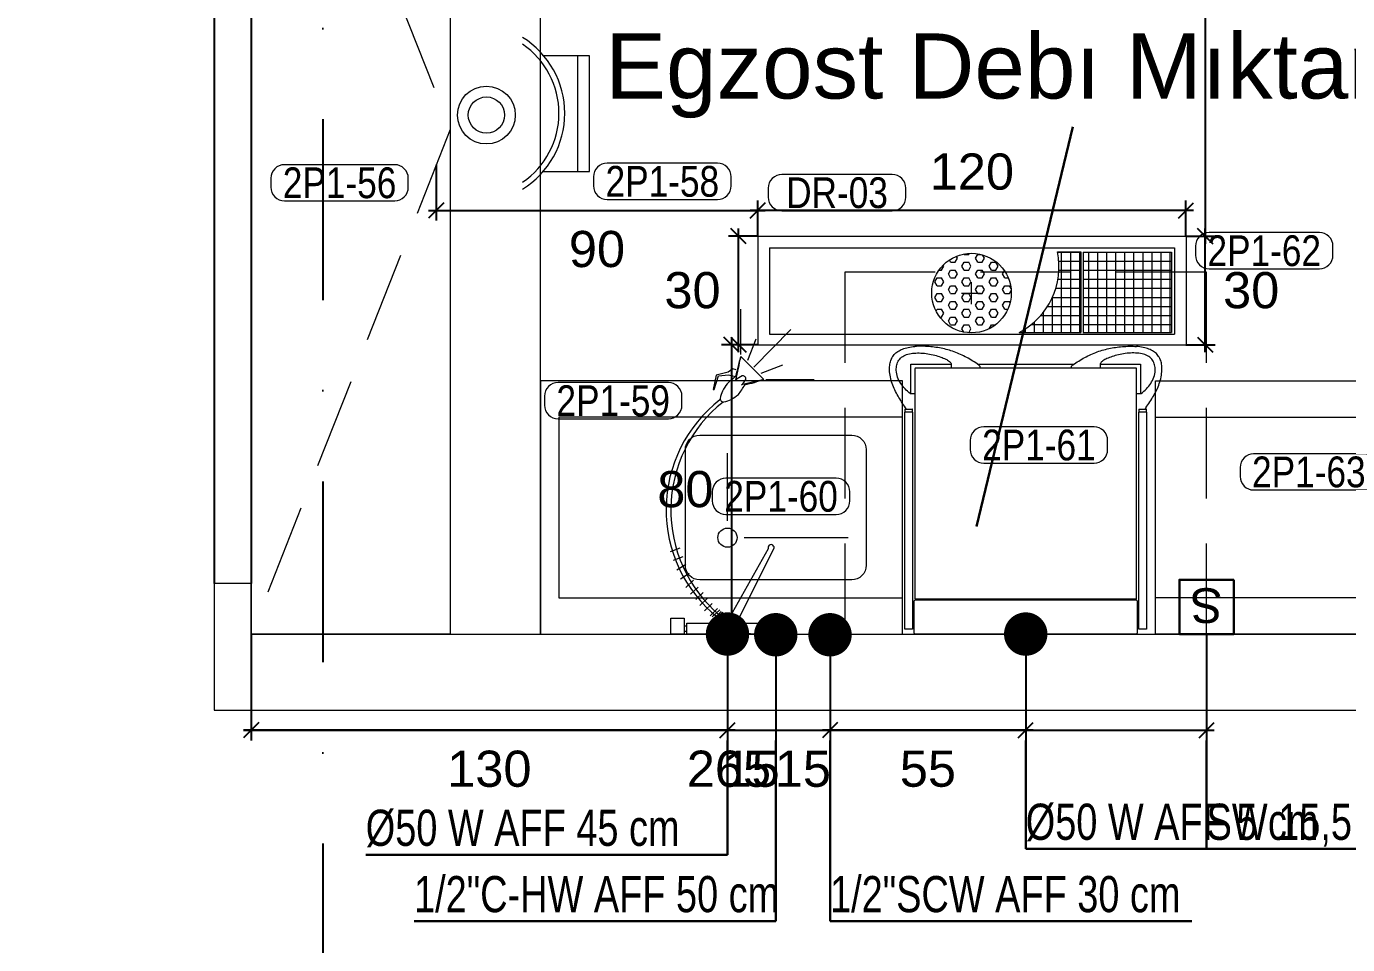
# Model space of a CAD drawing. Header units: millimetres. Extents: x -2755 to 27598, y -1135 to 13405.
# Drawn here: x 2743.1 to 3108.3, y 6390.2 to 6644 of the extents above; entities that cross this region are included whole.
import ezdxf
from ezdxf.enums import TextEntityAlignment as Align

# ---------------------------------------------------------------- set-up
doc = ezdxf.new("R2010")
doc.units = ezdxf.units.MM
doc.header["$LTSCALE"] = 100
doc.linetypes.add('DASHDOT2', pattern=[0.5, 0.25, -0.125, 0, -0.125])
doc.linetypes.add('HIDDEN', pattern=[0.375, 0.25, -0.125])
for name, color, linetype, lineweight in [('AD', 5, 'Continuous', 9), ('AK', 7, 'Continuous', 15), ('AP', 6, 'Continuous', 15), ('AW', 3, 'Continuous', 35), ('Y-DUVAR ALCIPAN', 94, 'Continuous', 20)]:
    doc.layers.add(name, color=color, linetype=linetype, lineweight=lineweight)
doc.layers.add('AKS', color=7, linetype='DASHDOT2', transparency=0.8)
for name, color, linetype in [('GOR', 7, 'Continuous'), ('KOLON', 7, 'Continuous'), ('OLCU DIS', 7, 'Continuous')]:
    doc.layers.add(name, color=color, linetype=linetype)
for name, color, linetype, lineweight, true_color in [('MAKPA EGZOST', 7, 'Continuous', 30, 0xbb1e36), ('MAKPA ELEKTRIK', 7, 'Continuous', 30, 0x93039a), ('MAKPA GIDER OLC', 7, 'Continuous', 30, 0xcf6a1e), ('MAKPA SIHHI', 7, 'Continuous', 30, 0x428a93)]:
    doc.layers.add(name, color=color, linetype=linetype, lineweight=lineweight, true_color=true_color)
doc.layers.add('MAKPA YER IZGARASI', color=8, linetype='Continuous', lineweight=5, transparency=0.5)
doc.styles.add('MAKPA TESISAT', font='arial.ttf', dxfattribs={"height": 10})
doc.styles.add('olcu', font='romans.shx', dxfattribs={"width": 0.5})
doc.styles.add('POZ TEXT', font='ARIALN.TTF', dxfattribs={"height": 9})
doc.styles.get("Standard").update_dxf_attribs({"font": 'arial.ttf'})
doc.dimstyles.new('1-200', dxfattribs={"dimtxt": 40, "dimasz": 2, "dimexe": 0, "dimexo": 0, "dimgap": 10, "dimtad": 1, "dimdec": 4, "dimrnd": 0.1, "dimzin": 9, "dimdsep": 46, "dimtxsty": 'olcu', "dimblk1": 'SOL', "dimblk2": 'SAG', "dimsah": 1, "dimcen": 0, "dimse1": 1, "dimse2": 1, "dimclre": 13, "dimadec": 0, "dimazin": 0, "dimtfac": 1, "dimtdec": 4, "dimtix": 1, "dimtmove": 2, "dimatfit": 2, "dimldrblk": 'SOL', "dimfxl": 0, "dimtolj": 1, "dimarcsym": 0})
doc.dimstyles.new('MAKPA TESISAT DIM', dxfattribs={"dimscale": 0.7, "dimtxt": 12, "dimasz": 6, "dimexe": 4, "dimexo": 0, "dimgap": 8, "dimtad": 2, "dimtih": 1, "dimtoh": 1, "dimdec": 0, "dimrnd": 5, "dimzin": 0, "dimdsep": 46, "dimtxsty": 'MAKPA TESISAT', "dimblk1": 'OBLIQUE', "dimblk2": 'OBLIQUE', "dimsah": 1, "dimcen": 0, "dimdle": 3, "dimclrd": 256, "dimclre": 256, "dimclrt": 256, "dimadec": 0, "dimazin": 0, "dimtfac": 1, "dimtdec": 0, "dimtix": 1, "dimtofl": 0, "dimtmove": 2, "dimatfit": 3, "dimldrblk": 'OBLIQUE', "dimfxl": 0, "dimtvp": 7, "dimtolj": 1, "dimtzin": 0, "dimarcsym": 0})

# ---------------------------------------------------------------- blocks, each defined once
blk = doc.blocks.new('TASIYICI SISTEM (2.KAT)')
at = {"layer": 'AKS', "color": 14, "ltscale": 2}
blk.add_line((-3055, 1005), (-3055, -13375), dxfattribs=at)
blk = doc.blocks.new('SOL')
at = {"color": 0}
for p, q in [((0, 30), (0, -6.96)), ((7.58, 0), (-6.97, 0))]:
    blk.add_line(p, q, dxfattribs=at)
blk.add_circle((0, 0), 3, dxfattribs=at)
blk = doc.blocks.new('SAG')
at = {"color": 0}
for p, q in [((0, -30), (0, 6.96)), ((7.58, 0), (-6.97, 0))]:
    blk.add_line(p, q, dxfattribs=at)
blk.add_circle((0, 0), 3, dxfattribs=at)
blk = doc.blocks.new('*D180')
at = {"layer": 'OLCU DIS', "color": 0, "lineweight": -2, "transparency": 16777216}
blk.add_line((-328, 13135), (19098, 13135), dxfattribs=at)
at = {"layer": 'OLCU DIS', "color": 0, "lineweight": -2, "transparency": 16777216, "xscale": 2, "yscale": 2, "zscale": 2, "rotation": 180}
blk.add_blockref('SOL', (-330, 13135), dxfattribs=at)
at = {"layer": 'OLCU DIS', "color": 0, "lineweight": -2, "transparency": 16777216, "xscale": 2, "yscale": 2, "zscale": 2}
blk.add_blockref('SAG', (19100, 13135), dxfattribs=at)
at = {"layer": 'OLCU DIS', "color": 0, "transparency": 16777216, "insert": (9385, 13165), "char_height": 40, "attachment_point": 5, "style": 'olcu'}
blk.add_mtext('\\A1;19430', dxfattribs=at)
blk = doc.blocks.new('_Open30')
at = {"color": 0, "linetype": 'ByBlock', "lineweight": -2}
for p, q in [((-1, 0.27), (0, 0)), ((0, 0), (-1, -0.27)), ((0, 0), (-1, 0))]:
    blk.add_line(p, q, dxfattribs=at)
blk = doc.blocks.new('*D236')
at = {"layer": 'OLCU DIS', "color": 0, "lineweight": -2, "transparency": 16777216}
blk.add_line((-1200, 1712), (-1200, 12198), dxfattribs=at)
at = {"layer": 'OLCU DIS', "color": 0, "lineweight": -2, "transparency": 16777216, "xscale": 2, "yscale": 2, "zscale": 2}
for name, p, rotation in [('SAG', (-1200, 12200), 90), ('SOL', (-1200, 1710), 270)]:
    blk.add_blockref(name, p, dxfattribs=dict(at, rotation=rotation))
at = {"layer": 'OLCU DIS', "color": 0, "transparency": 16777216, "insert": (-1230, 6955), "char_height": 40, "attachment_point": 5, "rotation": 90, "style": 'olcu'}
blk.add_mtext('\\A1;10490', dxfattribs=at)
blk = doc.blocks.new('GS501_DS')
at = {"layer": 'AD'}
for p, q in [((17, -73.5), (17, -74.8)), ((25, -73.5), (25, -74.1)), ((50.3, -74.1), (50.3, -73.5)), ((58.3, -74.8), (58.3, -73.5))]:
    blk.add_line(p, q, dxfattribs=at)
for points in [[(4.67, -62.17, 0.002645), (3.61, -63.77, 0.010066), (2.58, -65.4, 0.017747), (1.66, -67.06, 0.025727), (0.89, -68.79, 0.033551), (0.33, -70.6, 0.040062), (0.03, -72.5), (0, -73.5)], [(70.63, -62.17, -0.002645), (71.69, -63.77, -0.010066), (72.72, -65.4, -0.017747), (73.64, -67.06, -0.025727), (74.41, -68.79, -0.033551), (74.97, -70.6, -0.040062), (75.27, -72.5), (75.3, -73.5)], [(5.7, -66.5, 0.038604), (4.29, -67.77, 0.046192), (3.09, -69.29, 0.059558), (2.23, -71.02, 0.07642), (1.87, -72.92, 0.065819), (2.02, -74.4, 0.086298), (2.58, -75.71, 0.103005), (3.63, -76.73, 0.074744), (5.08, -77.36, 0.049675), (6.8, -77.66, 0.034436), (8.68, -77.69, 0.026183), (10.61, -77.48, 0.022515), (12.48, -77.09, 0.022751), (14.16, -76.58, 0.028546), (15.55, -75.99, 0.048147), (16.54, -75.38, 0.122637), (17, -74.8)], [(69.6, -66.5, -0.038604), (71.01, -67.77, -0.046192), (72.21, -69.29, -0.059558), (73.07, -71.02, -0.07642), (73.43, -72.92, -0.065819), (73.28, -74.4, -0.086298), (72.72, -75.71, -0.103005), (71.67, -76.73, -0.074744), (70.22, -77.36, -0.049675), (68.5, -77.66, -0.034436), (66.62, -77.69, -0.026183), (64.69, -77.48, -0.022515), (62.82, -77.09, -0.022751), (61.14, -76.58, -0.028546), (59.75, -75.99, -0.048147), (58.76, -75.38, -0.122637), (58.3, -74.8)], [(0, -73.5, 0.04969), (0.16, -74.96, 0.060871), (0.59, -76.22, 0.067162), (1.31, -77.28, 0.064495), (2.31, -78.13, 0.054713), (3.59, -78.79, 0.043086), (5.16, -79.25, 0.032998), (7, -79.5)], [(25, -74.1, -0.033899), (21.74, -76.23, -0.035999), (18.31, -77.84, -0.03672), (14.71, -78.92, -0.03589), (10.94, -79.47, -0.033708), (7, -79.5)], [(50.3, -74.1, 0.033899), (53.56, -76.23, 0.035999), (56.99, -77.84, 0.03672), (60.59, -78.92, 0.03589), (64.36, -79.47, 0.033708), (68.3, -79.5)], [(75.3, -73.5, -0.04969), (75.14, -74.96, -0.060871), (74.71, -76.22, -0.067162), (73.99, -77.28, -0.064495), (72.99, -78.13, -0.054713), (71.71, -78.79, -0.043086), (70.14, -79.25, -0.032998), (68.3, -79.5)]]:
    blk.add_lwpolyline(points, format="xyb", dxfattribs=at)
at = {"layer": 'AK'}
for p, q in [((4.25, -1.32), (6.35, -1.32)), ((4.25, -61.37), (4.25, -1.32)), ((6.35, -1.32), (6.35, -61.37)), ((6.85, -9.16), (6.85, -0.2)), ((7.05, 0), (37.65, 0)), ((37.65, 0), (68.25, 0)), ((68.45, -0.2), (68.45, -9.16)), ((68.95, -61.37), (68.95, -1.32)), ((68.95, -1.32), (71.05, -1.32)), ((71.05, -1.32), (71.05, -61.37)), ((7, -9.85), (7, -73.5)), ((7.05, -9.36), (37.65, -9.36)), ((7.16, -9.69), (68.14, -9.69)), ((37.65, -9.36), (68.25, -9.36)), ((68.3, -73.34), (68.3, -9.85)), ((4.25, -61.37), (4.25, -61.67)), ((4.25, -61.37), (6.35, -61.37)), ((4.25, -61.67), (4.25, -62.07)), ((6.35, -61.67), (6.35, -61.37)), ((6.35, -62.07), (6.35, -61.67)), ((68.95, -61.37), (71.05, -61.37)), ((68.95, -61.37), (68.95, -61.67)), ((68.95, -61.67), (68.95, -62.07)), ((71.05, -61.67), (71.05, -61.37)), ((71.05, -62.07), (71.05, -61.67)), ((6.25, -62.17), (4.35, -62.17)), ((70.95, -62.17), (69.05, -62.17)), ((7, -66.5), (5.7, -66.5)), ((5.9, -74.6), (5.9, -66.5)), ((69.6, -66.5), (68.3, -66.5)), ((69.4, -66.5), (69.4, -74.6)), ((17, -74.6), (5.9, -74.6)), ((7, -73.5), (68.14, -73.5)), ((50.98, -74.6), (24.32, -74.6)), ((69.4, -74.6), (58.3, -74.6))]:
    blk.add_line(p, q, dxfattribs=at)
for centre, radius, start, end in [((7.05, -0.2), 0.2, 90, 180), ((68.25, -0.2), 0.2, 0, 90), ((7.05, -9.16), 0.2, 180, 270), ((7.16, -9.85), 0.16, 90, 180), ((68.14, -9.85), 0.16, 0, 90), ((68.25, -9.16), 0.2, 270, 0), ((4.35, -62.07), 0.1, 180, 270), ((6.25, -62.07), 0.1, 270, 0), ((69.05, -62.07), 0.1, 180, 270), ((70.95, -62.07), 0.1, 270, 0), ((68.14, -73.34), 0.16, 270, 0)]:
    blk.add_arc(centre, radius, start, end, dxfattribs=at)
blk = doc.blocks.new('COP')
at = {"layer": 'AD'}
blk.add_arc((0.48, 13.01), 23.08, 214.3198, 325.6802, dxfattribs=at)
at = {"layer": 'AK'}
for points in [[(-15.63, -5.68), (-15.63, -13.72), (-15.63, -15.31), (16.34, -15.31), (16.34, -5.9)], [(-15.63, -5.8), (-15.63, -16.89), (-15.63, -18.48), (16.34, -18.48), (16.34, -5.8)]]:
    blk.add_lwpolyline(points, dxfattribs=at)
blk.add_arc((0.48, 13.01), 24.68, 211.8205, 328.1795, dxfattribs=at)
blk = doc.blocks.new('JETDUS')
at = {"layer": 'AD'}
for p, q in [((36.3, 4.74), (34.21, 2.75)), ((36.7, 4.25), (34.61, 2.26)), ((37.29, 3.95), (35.21, 1.96)), ((38.79, 2.55), (36.7, 0.56)), ((40.08, 1.06), (37.99, -0.93)), ((41.27, -0.53), (39.18, -2.52)), ((42.66, -2.02), (40.58, -4.01)), ((43.96, -3.91), (41.87, -5.9)), ((45.46, -6.28), (43.04, -7.84)), ((46.46, -8.77), (44.03, -10.33)), ((47.44, -11.46), (44.73, -12.46)), ((21.85, -61.34), (8.49, -61.34)), ((22.42, -61.39), (28.82, -67.7)), ((36.18, -58.59), (35, -62.35)), ((35.59, -62.56), (36.45, -58.64)), ((36.45, -58.64), (36.18, -58.59)), ((25.16, -64.79), (14.94, -75.16)), ((23.2, -63.14), (17.2, -65.4)), ((30.12, -64.01), (31.03, -64.33)), ((32.16, -62.67), (30.23, -62.24)), ((31.03, -64.33), (32.32, -63.42)), ((35, -62.35), (32.16, -62.67)), ((32.32, -63.42), (35.59, -62.56)), ((26.81, -66.75), (24.56, -72.61)), ((28.76, -68.25), (28.76, -80.87))]:
    blk.add_line(p, q, dxfattribs=at)
for points in [[(20.46, 8.99), (20.46, 4.64), (16.79, 4.64), (16.79, 8.99)], [(48.17, 8.99), (48.17, 4.64), (44.5, 4.64), (44.5, 8.99)]]:
    blk.add_lwpolyline(points, close=True, dxfattribs=at)
for points in [[(20.46, 8.28), (21.28, 8.28)], [(43.68, 8.28), (44.5, 8.28)], [(20.46, 6.79), (21.28, 6.79)], [(43.68, 6.79), (44.5, 6.79)]]:
    blk.add_lwpolyline(points, dxfattribs=at)
blk.add_lwpolyline([(30.03, 6), (19.69, -14.53, 1.623199), (21.19, -14.53), (32.04, 4.58)], format="xyb", dxfattribs=at)
blk.add_lwpolyline([(34.23, -55.4, 0.239534), (33.47, -55.17, 0.084415), (31.44, -55.88, 0.042268), (29.47, -57.2, 0.030917), (27.69, -59.9, 0.018265), (22.42, -61.39, 0.015636), (28.64, -59.88, 0.092743), (27.4, -61.39, 0.239534), (27.66, -62.15, 0.239534), (28.42, -62.38, 0.086481), (30.18, -61.24, 0.015152), (28.82, -67.7, 0.017666), (30.22, -62.22, 0.032293), (32.57, -60.21, 0.042268), (33.83, -58.2, 0.084415), (34.49, -56.15, 0.239534)], format="xyb", close=True, dxfattribs=at)
for centre, radius, start, end in [((10.01, -25.29), 38.13, 308.4415, 49.6827), ((11.15, -25.4), 38.31, 307.6631, 50.9572)]:
    blk.add_arc(centre, radius, start, end, dxfattribs=at)
at = {"layer": 'AK'}
for p, q in [((36, 5.04), (33.91, 3.05)), ((48.24, -13.85), (45.53, -14.85))]:
    blk.add_line(p, q, dxfattribs=at)
for points in [[(21.28, 6), (21.28, 8.99), (43.68, 8.99), (43.68, 6), (34.81, 6)], [(30.32, 6), (21.28, 6)], [(36, 5.04), (34.76, 6.04), (30.27, 6.04), (33.91, 3.05)]]:
    blk.add_lwpolyline(points, dxfattribs=at)
blk = doc.blocks.new('ONYIKAMADUSU')
at = {"layer": 'AW', "rotation": 180}
blk.add_blockref('JETDUS', (32.48, 8.99), dxfattribs=at)
blk = doc.blocks.new('300x1184')
at = {"layer": 'MAKPA YER IZGARASI', "linetype": 'Continuous', "ltscale": 2}
for p, q in [((-59, 15.75), (59.4, 15.75)), ((-59, 15.75), (-59, -14.25)), ((59.4, 15.75), (59.4, -14.25)), ((-55.73, 12.51), (56.2, 12.51)), ((-55.73, 12.51), (-55.73, -11.38)), ((56.2, 12.51), (56.2, -11.38)), ((-59, -14.25), (59.4, -14.25)), ((-55.73, -11.38), (56.2, -11.38))]:
    blk.add_line(p, q, dxfattribs=at)
at = {"layer": 'MAKPA YER IZGARASI', "color": 1, "linetype": 'Continuous', "ltscale": 2}
for p, q in [((-0.66, 10.7), (-0.48, 11.01)), ((23.88, 11.41), (30.33, 11.41)), ((23.89, 11.33), (30.33, 11.33)), ((25.02, -10.85), (25.02, 11.41)), ((27.52, -10.85), (27.52, 11.41)), ((30.02, -10.85), (30.02, 11.41)), ((30.33, 11.41), (30.33, -10.85)), ((30.94, 11.3), (30.94, -10.91)), ((30.94, 11.3), (55.4, 11.3)), ((32.52, -10.91), (32.52, 11.3)), ((35.02, -10.91), (35.02, 11.3)), ((37.52, -10.91), (37.52, 11.3)), ((40.02, -10.91), (40.02, 11.3)), ((42.52, -10.91), (42.52, 11.3)), ((45.02, -10.91), (45.02, 11.3)), ((47.52, -10.91), (47.52, 11.3)), ((50.02, -10.91), (50.02, 11.3)), ((52.52, -10.91), (52.52, 11.3)), ((55.02, -10.91), (55.02, 11.3)), ((55.4, 11.3), (55.4, -10.91)), ((-8.16, 6.37), (-7.54, 7.45)), ((-7.54, 7.45), (-7.72, 7.76)), ((-5.66, 8.54), (-6.02, 9.16)), ((-5.66, 8.54), (-4.41, 8.54)), ((-4.41, 8.54), (-3.79, 9.62)), ((-3.79, 9.62), (-4.12, 10.19)), ((-2.54, 7.45), (-1.91, 8.54)), ((-1.91, 6.37), (-2.54, 7.45)), ((-1.91, 10.7), (-1.99, 10.83)), ((-1.91, 10.7), (-0.66, 10.7)), ((-1.91, 8.54), (-0.66, 8.54)), ((-0.04, 7.45), (-0.66, 8.54)), ((-0.66, 6.37), (-0.04, 7.45)), ((1.21, 9.62), (1.84, 10.7)), ((1.84, 8.54), (1.21, 9.62)), ((1.84, 10.7), (2.77, 10.7)), ((1.84, 8.54), (3.09, 8.54)), ((3.09, 8.54), (3.71, 9.62)), ((3.71, 9.62), (3.15, 10.6)), ((4.96, 7.45), (5.59, 8.54)), ((5.59, 6.37), (4.96, 7.45)), ((5.59, 8.54), (6.84, 8.54)), ((7.46, 7.45), (6.84, 8.54)), ((6.84, 6.37), (7.46, 7.45)), ((24.24, 8.83), (30.33, 8.83)), ((30.94, 8.83), (55.4, 8.83)), ((-10.04, 3.12), (-9.41, 4.21)), ((-9.41, 4.21), (-8.16, 4.21)), ((-8.88, 6.37), (-8.16, 6.37)), ((-7.54, 3.12), (-8.16, 4.21)), ((-6.29, 5.29), (-5.66, 6.37)), ((-5.66, 4.21), (-6.29, 5.29)), ((-5.66, 6.37), (-4.41, 6.37)), ((-5.66, 4.21), (-4.41, 4.21)), ((-3.79, 5.29), (-4.41, 6.37)), ((-4.41, 4.21), (-3.79, 5.29)), ((-2.54, 3.12), (-1.91, 4.21)), ((-1.91, 6.37), (-0.66, 6.37)), ((-1.91, 4.21), (-0.66, 4.21)), ((-0.04, 3.12), (-0.66, 4.21)), ((1.21, 5.29), (1.84, 6.37)), ((1.84, 4.21), (1.21, 5.29)), ((1.84, 6.37), (3.09, 6.37)), ((1.84, 4.21), (3.09, 4.21)), ((3.71, 5.29), (3.09, 6.37)), ((3.09, 4.21), (3.71, 5.29)), ((4.96, 3.12), (5.59, 4.21)), ((5.59, 6.37), (6.84, 6.37)), ((5.59, 4.21), (6.84, 4.21)), ((7.46, 3.12), (6.84, 4.21)), ((8.71, 5.29), (9.23, 6.18)), ((9.34, 4.21), (8.71, 5.29)), ((9.34, 4.21), (10.28, 4.21)), ((24.01, 3.83), (30.33, 3.83)), ((24.28, 6.33), (30.33, 6.33)), ((30.94, 6.33), (55.4, 6.33)), ((30.94, 3.83), (55.4, 3.83)), ((-9.41, 2.04), (-10.04, 3.12)), ((-9.41, 2.04), (-8.16, 2.04)), ((-8.16, 2.04), (-7.54, 3.12)), ((-6.29, 0.96), (-5.66, 2.04)), ((-5.66, -0.12), (-6.29, 0.96)), ((-5.66, 2.04), (-4.41, 2.04)), ((-3.79, 0.96), (-4.41, 2.04)), ((-4.41, -0.12), (-3.79, 0.96)), ((-1.91, 2.04), (-2.54, 3.12)), ((-1.91, 2.04), (-0.66, 2.04)), ((-0.66, 2.04), (-0.04, 3.12)), ((0, 3.03), (0, -3.03)), ((1.21, 0.96), (1.84, 2.04)), ((1.84, -0.12), (1.21, 0.96)), ((1.84, 2.04), (3.09, 2.04)), ((3.71, 0.96), (3.09, 2.04)), ((3.09, -0.12), (3.71, 0.96)), ((5.59, 2.04), (4.96, 3.12)), ((5.59, 2.04), (6.84, 2.04)), ((6.84, 2.04), (7.46, 3.12)), ((8.71, 0.96), (9.34, 2.04)), ((9.34, -0.12), (8.71, 0.96)), ((9.34, 2.04), (10.59, 2.04)), ((11.03, 1.27), (10.59, 2.04)), ((10.59, -0.12), (11.08, 0.73)), ((23.41, 1.33), (30.33, 1.33)), ((30.94, 1.33), (55.4, 1.33)), ((-10.04, -1.21), (-9.41, -0.12)), ((-9.41, -2.29), (-10.04, -1.21)), ((-9.41, -0.12), (-8.16, -0.12)), ((-9.41, -2.29), (-8.16, -2.29)), ((-7.54, -1.21), (-8.16, -0.12)), ((-8.16, -2.29), (-7.54, -1.21)), ((-6.29, -3.37), (-5.66, -2.29)), ((-5.66, -4.45), (-6.29, -3.37)), ((-5.66, -0.12), (-4.41, -0.12)), ((-5.66, -2.29), (-4.41, -2.29)), ((-3.79, -3.37), (-4.41, -2.29)), ((-4.41, -4.45), (-3.79, -3.37)), ((2.6, -0.06), (-2.69, -0.06)), ((-2.54, -1.21), (-1.91, -0.12)), ((-1.91, -2.29), (-2.54, -1.21)), ((-1.91, -0.12), (-0.66, -0.12)), ((-1.91, -2.29), (-0.66, -2.29)), ((-0.04, -1.21), (-0.66, -0.12)), ((-0.66, -2.29), (-0.04, -1.21)), ((1.21, -3.37), (1.84, -2.29)), ((1.84, -4.45), (1.21, -3.37)), ((1.84, -0.12), (3.09, -0.12)), ((1.84, -2.29), (3.09, -2.29)), ((3.71, -3.37), (3.09, -2.29)), ((3.09, -4.45), (3.71, -3.37)), ((4.96, -1.21), (5.59, -0.12)), ((5.59, -2.29), (4.96, -1.21)), ((5.59, -0.12), (6.84, -0.12)), ((5.59, -2.29), (6.84, -2.29)), ((7.46, -1.21), (6.84, -0.12)), ((6.84, -2.29), (7.46, -1.21)), ((8.71, -3.37), (9.34, -2.29)), ((9.34, -4.45), (8.71, -3.37)), ((9.34, -0.12), (10.59, -0.12)), ((9.34, -2.29), (10.59, -2.29)), ((10.78, -2.62), (10.59, -2.29)), ((22.47, -1.17), (30.33, -1.17)), ((22.52, -10.85), (22.52, -1.04)), ((30.94, -1.17), (55.4, -1.17)), ((-9.7, -4.96), (-9.41, -4.45)), ((-9.41, -4.45), (-8.16, -4.45)), ((-8.66, -6.62), (-8.16, -6.62)), ((-7.54, -5.54), (-8.16, -4.45)), ((-8.16, -6.62), (-7.54, -5.54)), ((-6.29, -7.7), (-5.66, -6.62)), ((-5.66, -4.45), (-4.41, -4.45)), ((-5.66, -6.62), (-4.41, -6.62)), ((-3.79, -7.7), (-4.41, -6.62)), ((-2.54, -5.54), (-1.91, -4.45)), ((-1.91, -6.62), (-2.54, -5.54)), ((-1.91, -4.45), (-0.66, -4.45)), ((-1.91, -6.62), (-0.66, -6.62)), ((-0.04, -5.54), (-0.66, -4.45)), ((-0.66, -6.62), (-0.04, -5.54)), ((1.21, -7.7), (1.84, -6.62)), ((1.84, -4.45), (3.09, -4.45)), ((1.84, -6.62), (3.09, -6.62)), ((3.71, -7.7), (3.09, -6.62)), ((4.96, -5.54), (5.59, -4.45)), ((5.59, -6.62), (4.96, -5.54)), ((5.59, -4.45), (6.84, -4.45)), ((5.59, -6.62), (6.84, -6.62)), ((7.46, -5.54), (6.84, -4.45)), ((6.84, -6.62), (7.46, -5.54)), ((9.34, -4.45), (10.15, -4.45)), ((19.24, -6.17), (30.33, -6.17)), ((20.02, -10.85), (20.02, -5.22)), ((21.11, -3.67), (30.33, -3.67)), ((30.94, -3.67), (55.4, -3.67)), ((30.94, -6.17), (55.4, -6.17)), ((-5.66, -8.78), (-6.29, -7.7)), ((-5.66, -8.78), (-4.41, -8.78)), ((-4.41, -8.78), (-3.79, -7.7)), ((-2.54, -9.87), (-1.91, -8.78)), ((-2.02, -10.76), (-2.54, -9.87)), ((-1.91, -8.78), (-0.66, -8.78)), ((-0.04, -9.87), (-0.66, -8.78)), ((-0.66, -10.94), (-0.04, -9.87)), ((1.84, -8.78), (1.21, -7.7)), ((1.84, -8.78), (3.09, -8.78)), ((3.09, -8.78), (3.71, -7.7)), ((4.99, -9.83), (5.59, -8.78)), ((5.59, -8.78), (6.68, -8.78)), ((13.25, -10.85), (30.33, -10.85)), ((15.02, -10.85), (15.02, -9.82)), ((16.63, -8.67), (30.33, -8.67)), ((17.52, -10.85), (17.52, -7.91)), ((30.94, -8.67), (55.4, -8.67)), ((30.94, -10.91), (55.4, -10.91))]:
    blk.add_line(p, q, dxfattribs=at)
blk.add_circle((0.1, 0.03), 11, dxfattribs=at)
blk.add_arc((3.89, 7.28), 20.41, 297.3067, 11.6735, dxfattribs=at)
blk = doc.blocks.new('50x40 EVYE')
at = {"layer": 'AD'}
for p, q in [((8.7, 28.35), (-20, 28.35)), ((13.35, 23.7), (13.35, 5))]:
    blk.add_line(p, q, dxfattribs=at)
blk.add_lwpolyline([(21, 0), (-21, 0, -0.414214), (-25, 4), (-25, 36, -0.414214), (-21, 40), (21, 40, -0.414214), (25, 36), (25, 4, -0.414214)], format="xyb", close=True, dxfattribs=at)
blk.add_circle((13.35, 28.35), 2.65, dxfattribs=at)
blk = doc.blocks.new('MGTE107L-RL')
at = {"layer": 'AD'}
blk.add_lwpolyline([(0, -60), (95, -60), (95, -10), (0, -10)], close=True, dxfattribs=at)
at = {"layer": 'AK'}
blk.add_lwpolyline([(0, -70), (100, -70), (100, 0), (0, 0)], close=True, dxfattribs=at)
blk.add_blockref('50x40 EVYE', (35, -55), dxfattribs=at)
blk = doc.blocks.new('MCT87-RL')
at = {"layer": 'AD'}
blk.add_lwpolyline([(80, -60), (5, -60), (5, -10), (80, -10)], close=True, dxfattribs=at)
at = {"layer": 'AK'}
blk.add_lwpolyline([(80, -70), (0, -70), (0, 0), (80, 0)], close=True, dxfattribs=at)
blk = doc.blocks.new('POZ_X')
at = {"layer": 'AP'}
blk.add_lwpolyline([(15.25, 10), (-15.25, 10, 0.414214), (-19, 6.25), (-19, 3.75, 0.414214), (-15.25, 0), (15.25, 0, 0.414214), (19, 3.75), (19, 6.25, 0.414214)], format="xyb", close=True, dxfattribs=at)
at = {"layer": 'AP', "style": 'POZ TEXT'}
blk.add_attdef('POZ_NO', text='', height=8, dxfattribs=at).set_placement((-1, 5.1), align=Align.MIDDLE_CENTER)
at = {"layer": 'AP', "style": 'POZ TEXT', "flags": 1}
blk.add_attdef('URUN_ADI', text='', height=7, dxfattribs=at).set_placement((0, -4.34), align=Align.MIDDLE_CENTER)
blk = doc.blocks.new('SIHHI NOKTA')
at = {"layer": 'MAKPA SIHHI', "const_width": 6}
blk.add_lwpolyline([(3, 0, -1), (-3, 0, -1)], format="xyb", close=True, dxfattribs=at)
blk = doc.blocks.new('_OBLIQUE')
at = {"color": 0, "linetype": 'ByBlock', "lineweight": -2}
blk.add_line((-0.5, -0.5), (0.5, 0.5), dxfattribs=at)
blk = doc.blocks.new('*D2906')
at = {"layer": 'MAKPA SIHHI', "lineweight": -2, "transparency": 16777216}
for p, q in [((2965.25, 6475.8), (2965.25, 6446.61)), ((3019.35, 6476), (3019.35, 6446.61)), ((3021.45, 6449.41), (2963.15, 6449.41))]:
    blk.add_line(p, q, dxfattribs=at)
at = {"layer": 'MAKPA SIHHI', "lineweight": -2, "transparency": 16777216, "xscale": 4.199999999999999, "yscale": 4.199999999999999, "zscale": 4.199999999999999, "rotation": 180}
blk.add_blockref('_OBLIQUE', (2965.25, 6449.41), dxfattribs=at)
at = {"layer": 'MAKPA SIHHI', "lineweight": -2, "transparency": 16777216, "xscale": 4.199999999999999, "yscale": 4.199999999999999, "zscale": 4.199999999999999}
blk.add_blockref('_OBLIQUE', (3019.35, 6449.41), dxfattribs=at)
at = {"layer": 'MAKPA SIHHI', "transparency": 16777216, "insert": (2992.3, 6438.72), "char_height": 10, "attachment_point": 5, "style": 'MAKPA TESISAT'}
blk.add_mtext('\\A1;55', dxfattribs=at)
blk = doc.blocks.new('*D2907')
at = {"layer": 'MAKPA SIHHI', "lineweight": -2, "transparency": 16777216}
for p, q in [((2950.25, 6475.8), (2950.25, 6446.61)), ((2965.25, 6475.8), (2965.25, 6446.61))]:
    blk.add_line(p, q, dxfattribs=at)
at = {"layer": 'MAKPA SIHHI', "transparency": 16777216, "insert": (2957.75, 6438.7), "char_height": 10, "attachment_point": 5, "style": 'MAKPA TESISAT'}
blk.add_mtext('\\A1;15', dxfattribs=at)
blk = doc.blocks.new('*D2908')
at = {"layer": 'MAKPA SIHHI', "lineweight": -2, "transparency": 16777216}
for p, q in [((2936.9, 6476), (2936.9, 6446.61)), ((2950.25, 6475.8), (2950.25, 6446.61))]:
    blk.add_line(p, q, dxfattribs=at)
at = {"layer": 'MAKPA SIHHI', "transparency": 16777216, "insert": (2943.58, 6438.7), "char_height": 10, "attachment_point": 5, "style": 'MAKPA TESISAT'}
blk.add_mtext('\\A1;15', dxfattribs=at)
blk = doc.blocks.new('ELK.SALTER')
at = {"layer": 'MAKPA ELEKTRIK'}
blk.add_lwpolyline([(-7.5, -15), (7.5, -15), (7.5, 0), (-7.5, 0)], close=True, dxfattribs=at)
blk.add_text('S', height=9.6, dxfattribs=at).set_placement((-4.42, -12.67))
blk = doc.blocks.new('*D2915')
at = {"layer": 'MAKPA ELEKTRIK', "lineweight": -2, "transparency": 16777216}
for p, q in [((2805.25, 6476), (2805.25, 6446.61)), ((3069.35, 6476), (3069.35, 6446.61)), ((2803.15, 6449.41), (3071.45, 6449.41))]:
    blk.add_line(p, q, dxfattribs=at)
at = {"layer": 'MAKPA ELEKTRIK', "lineweight": -2, "transparency": 16777216, "xscale": 4.199999999999999, "yscale": 4.199999999999999, "zscale": 4.199999999999999, "rotation": 180}
blk.add_blockref('_OBLIQUE', (2805.25, 6449.41), dxfattribs=at)
at = {"layer": 'MAKPA ELEKTRIK', "lineweight": -2, "transparency": 16777216, "xscale": 4.199999999999999, "yscale": 4.199999999999999, "zscale": 4.199999999999999}
blk.add_blockref('_OBLIQUE', (3069.35, 6449.41), dxfattribs=at)
at = {"layer": 'MAKPA ELEKTRIK', "transparency": 16777216, "insert": (2937.3, 6438.7), "char_height": 10, "attachment_point": 5, "style": 'MAKPA TESISAT'}
blk.add_mtext('\\A1;265', dxfattribs=at)
blk = doc.blocks.new('*D2884')
at = {"layer": 'MAKPA GIDER OLC', "lineweight": -2, "transparency": 16777216}
for p, q in [((3065.75, 6593.09), (2943.15, 6593.09)), ((2945.25, 6586), (2945.25, 6595.89)), ((3063.65, 6586), (3063.65, 6595.89))]:
    blk.add_line(p, q, dxfattribs=at)
at = {"layer": 'MAKPA GIDER OLC', "lineweight": -2, "transparency": 16777216, "xscale": 4.199999999999999, "yscale": 4.199999999999999, "zscale": 4.199999999999999, "rotation": 180}
blk.add_blockref('_OBLIQUE', (2945.25, 6593.09), dxfattribs=at)
at = {"layer": 'MAKPA GIDER OLC', "lineweight": -2, "transparency": 16777216, "xscale": 4.199999999999999, "yscale": 4.199999999999999, "zscale": 4.199999999999999}
blk.add_blockref('_OBLIQUE', (3063.65, 6593.09), dxfattribs=at)
at = {"layer": 'MAKPA GIDER OLC', "transparency": 16777216, "insert": (3004.45, 6603.79), "char_height": 10, "attachment_point": 5, "style": 'MAKPA TESISAT'}
blk.add_mtext('\\A1;120', dxfattribs=at)
blk = doc.blocks.new('*D2885')
at = {"layer": 'MAKPA GIDER OLC', "lineweight": -2, "transparency": 16777216}
for p, q in [((2945.25, 6586), (2937.17, 6586)), ((2939.97, 6553.9), (2939.97, 6588.1)), ((2945.25, 6556), (2937.17, 6556))]:
    blk.add_line(p, q, dxfattribs=at)
at = {"layer": 'MAKPA GIDER OLC', "lineweight": -2, "transparency": 16777216, "xscale": 4.199999999999999, "yscale": 4.199999999999999, "zscale": 4.199999999999999}
for p, rotation in [((2939.97, 6586), 90), ((2939.97, 6556), 270)]:
    blk.add_blockref('_OBLIQUE', p, dxfattribs=dict(at, rotation=rotation))
at = {"layer": 'MAKPA GIDER OLC', "transparency": 16777216, "insert": (2927.23, 6571), "char_height": 10, "attachment_point": 5, "style": 'MAKPA TESISAT'}
blk.add_mtext('\\A1;30', dxfattribs=at)
blk = doc.blocks.new('*D2886')
at = {"layer": 'MAKPA GIDER OLC', "lineweight": -2, "transparency": 16777216}
for p, q in [((2943.29, 6556), (2935.21, 6556)), ((2938.01, 6558.1), (2938.01, 6473.9)), ((2943.29, 6476), (2935.21, 6476))]:
    blk.add_line(p, q, dxfattribs=at)
at = {"layer": 'MAKPA GIDER OLC', "lineweight": -2, "transparency": 16777216, "xscale": 4.199999999999999, "yscale": 4.199999999999999, "zscale": 4.199999999999999}
for p, rotation in [((2938.01, 6556), 90), ((2938.01, 6476), 270)]:
    blk.add_blockref('_OBLIQUE', p, dxfattribs=dict(at, rotation=rotation))
at = {"layer": 'MAKPA GIDER OLC', "transparency": 16777216, "insert": (2925.26, 6516), "char_height": 10, "attachment_point": 5, "style": 'MAKPA TESISAT'}
blk.add_mtext('\\A1;80', dxfattribs=at)
blk = doc.blocks.new('*D2887')
at = {"layer": 'MAKPA GIDER OLC', "lineweight": -2, "transparency": 16777216}
for p, q in [((2856.39, 6605.71), (2856.39, 6590.29)), ((2854.29, 6593.09), (2947.35, 6593.09)), ((2945.25, 6586), (2945.25, 6595.89))]:
    blk.add_line(p, q, dxfattribs=at)
at = {"layer": 'MAKPA GIDER OLC', "lineweight": -2, "transparency": 16777216, "xscale": 4.199999999999999, "yscale": 4.199999999999999, "zscale": 4.199999999999999, "rotation": 180}
blk.add_blockref('_OBLIQUE', (2856.39, 6593.09), dxfattribs=at)
at = {"layer": 'MAKPA GIDER OLC', "lineweight": -2, "transparency": 16777216, "xscale": 4.199999999999999, "yscale": 4.199999999999999, "zscale": 4.199999999999999}
blk.add_blockref('_OBLIQUE', (2945.25, 6593.09), dxfattribs=at)
at = {"layer": 'MAKPA GIDER OLC', "transparency": 16777216, "insert": (2900.82, 6582.38), "char_height": 10, "attachment_point": 5, "style": 'MAKPA TESISAT'}
blk.add_mtext('\\A1;90', dxfattribs=at)
blk = doc.blocks.new('*D3023')
at = {"layer": 'MAKPA SIHHI', "lineweight": -2, "transparency": 16777216}
for p, q in [((2805.25, 6476), (2805.25, 6446.61)), ((2936.9, 6476), (2936.9, 6446.61)), ((2939, 6449.41), (2803.15, 6449.41))]:
    blk.add_line(p, q, dxfattribs=at)
at = {"layer": 'MAKPA SIHHI', "lineweight": -2, "transparency": 16777216, "xscale": 4.199999999999999, "yscale": 4.199999999999999, "zscale": 4.199999999999999, "rotation": 180}
blk.add_blockref('_OBLIQUE', (2805.25, 6449.41), dxfattribs=at)
at = {"layer": 'MAKPA SIHHI', "lineweight": -2, "transparency": 16777216, "xscale": 4.199999999999999, "yscale": 4.199999999999999, "zscale": 4.199999999999999}
blk.add_blockref('_OBLIQUE', (2936.9, 6449.41), dxfattribs=at)
at = {"layer": 'MAKPA SIHHI', "transparency": 16777216, "insert": (2871.08, 6438.7), "char_height": 10, "attachment_point": 5, "style": 'MAKPA TESISAT'}
blk.add_mtext('\\A1;130', dxfattribs=at)
blk = doc.blocks.new('*D3027')
at = {"layer": 'MAKPA GIDER OLC', "lineweight": -2, "transparency": 16777216}
for p, q in [((3063.65, 6586), (3071.73, 6586)), ((3068.93, 6553.9), (3068.93, 6588.1)), ((3063.65, 6556), (3071.73, 6556))]:
    blk.add_line(p, q, dxfattribs=at)
at = {"layer": 'MAKPA GIDER OLC', "lineweight": -2, "transparency": 16777216, "xscale": 4.199999999999999, "yscale": 4.199999999999999, "zscale": 4.199999999999999}
for p, rotation in [((3068.93, 6586), 90), ((3068.93, 6556), 270)]:
    blk.add_blockref('_OBLIQUE', p, dxfattribs=dict(at, rotation=rotation))
at = {"layer": 'MAKPA GIDER OLC', "transparency": 16777216, "insert": (3081.67, 6571), "char_height": 10, "attachment_point": 5, "style": 'MAKPA TESISAT'}
blk.add_mtext('\\A1;30', dxfattribs=at)
blk = doc.blocks.new('*D3028')
at = {"layer": 'MAKPA GIDER OLC', "lineweight": -2, "transparency": 16777216}
for p, q in [((3063.65, 6805.12), (3071.73, 6805.12)), ((3068.93, 6807.22), (3068.93, 6583.9)), ((3063.65, 6586), (3071.73, 6586))]:
    blk.add_line(p, q, dxfattribs=at)
at = {"layer": 'MAKPA GIDER OLC', "lineweight": -2, "transparency": 16777216, "xscale": 4.199999999999999, "yscale": 4.199999999999999, "zscale": 4.199999999999999}
for p, rotation in [((3068.93, 6805.12), 90), ((3068.93, 6586), 270)]:
    blk.add_blockref('_OBLIQUE', p, dxfattribs=dict(at, rotation=rotation))
at = {"layer": 'MAKPA GIDER OLC', "transparency": 16777216, "insert": (3085.64, 6695.56), "char_height": 10, "attachment_point": 5, "style": 'MAKPA TESISAT'}
blk.add_mtext('\\A1;220', dxfattribs=at)

msp = doc.modelspace()

# ---------------------------------------------------------------- linework, layer by layer
at = {"layer": 'AD', "linetype": 'HIDDEN'}
msp.add_lwpolyline([(2805.25, 6755.00009), (2860.25, 6615.50002), (2805.25, 6476.00002)], dxfattribs=at)
msp.add_lwpolyline([(2969.35, 6476.00002), (3069.35, 6476.00002), (3069.35, 6576.00002), (2969.35, 6576.00002)], close=True, dxfattribs=at)
at = {"layer": 'AD'}
msp.add_circle((2870.25, 6619.48593), 5, dxfattribs=at)
at = {"layer": 'AK'}
for points in [[(2805.25, 6476.00002), (2885.25, 6476.00002), (2885.25, 6755.00002), (2805.25, 6755.00002)], [(2805.25, 6755.00002), (2860.25, 6755.00002), (2860.25, 6476.00002), (2805.25, 6476.00002)]]:
    msp.add_lwpolyline(points, close=True, dxfattribs=at)
msp.add_circle((2870.25, 6619.48593), 8, dxfattribs=at)
at = {"layer": 'GOR', "color": 30}
for p, q in [((2795, 6690.00005), (2795, 6490.00005)), ((2805.25, 6690.00005), (2805.25, 6490.00005))]:
    msp.add_line(p, q, dxfattribs=at)
at = {"layer": 'MAKPA EGZOST', "ltscale": 0.2}
msp.add_line((3032.39469, 6616.25286), (3005.74609, 6505.75179), dxfattribs=at)
at = {"layer": 'MAKPA ELEKTRIK'}
for q in [(3069.35, 6446.60937), (3219.35, 6416.60937)]:
    msp.add_line((3069.35, 6416.60937), q, dxfattribs=at)
at = {"layer": 'MAKPA SIHHI'}
for p, q in [((2936.9, 6446.60937), (2936.9, 6414.9452)), ((2950.25, 6446.60937), (2950.25, 6396.60937)), ((2965.25, 6446.60937), (2965.25, 6396.60937)), ((3019.35, 6446.60937), (3019.35, 6416.60937)), ((2836.9, 6414.9452), (2936.9, 6414.9452)), ((3019.35, 6416.60937), (3119.35, 6416.60937)), ((2850.25, 6396.60937), (2950.25, 6396.60937)), ((2965.25, 6396.60937), (3065.25, 6396.60937))]:
    msp.add_line(p, q, dxfattribs=at)
at = {"layer": 'Y-DUVAR ALCIPAN'}
for p, q in [((2795, 6490.00005), (2795, 6455.00002)), ((2805.25, 6490.00005), (2795, 6490.00005)), ((2805.25, 6490.00005), (2805.25, 6476.00002)), ((2805.25, 6476.00002), (3294.75, 6476.00002)), ((2795, 6455.00002), (3305, 6455.00002))]:
    msp.add_line(p, q, dxfattribs=at)

# ---------------------------------------------------------------- block references
at = {"rotation": 180}
for name, p in [('MGTE107L-RL', (2985.25, 6476.00002)), ('MCT87-RL', (3135.25, 6476.00002))]:
    msp.add_blockref(name, p, dxfattribs=at)
at = {"layer": 'AK'}
for name, p, rotation in [('COP', (2880.25, 6619.48593), 90), ('GS501_DS', (3057, 6476.00002), 180)]:
    msp.add_blockref(name, p, dxfattribs=dict(at, rotation=rotation))
msp.add_blockref('ONYIKAMADUSU', (2936.9, 6476.00002), dxfattribs=at)
at = {"layer": 'AP', "ltscale": 6}
ref = msp.add_blockref('POZ_X', (2829.66017, 6595.75365), dxfattribs=at)
ref.add_attrib('POZ_NO', '2P1-56', dxfattribs={"height": 8.5, "style": 'POZ TEXT'}).set_placement((2829.66017, 6600.75365), align=Align.MIDDLE_CENTER)
ref = msp.add_blockref('POZ_X', (2918.89334, 6596.15335), dxfattribs=at)
ref.add_attrib('POZ_NO', '2P1-58', dxfattribs={"height": 8.5, "style": 'POZ TEXT'}).set_placement((2918.89334, 6601.15335), align=Align.MIDDLE_CENTER)
ref = msp.add_blockref('POZ_X', (2967.18378, 6593.01336), dxfattribs=at)
ref.add_attrib('POZ_NO', 'DR-03', dxfattribs={"height": 8.5, "style": 'POZ TEXT'}).set_placement((2967.18378, 6598.01336), align=Align.MIDDLE_CENTER)
ref = msp.add_blockref('POZ_X', (3085.2787, 6576.97648), dxfattribs=at)
ref.add_attrib('POZ_NO', '2P1-62', dxfattribs={"height": 8.5, "style": 'POZ TEXT'}).set_placement((3085.2787, 6581.97648), align=Align.MIDDLE_CENTER)
ref = msp.add_blockref('POZ_X', (2905.30824, 6535.51562), dxfattribs=at)
ref.add_attrib('POZ_NO', '2P1-59', dxfattribs={"height": 8.5, "style": 'POZ TEXT'}).set_placement((2905.30824, 6540.51562), align=Align.MIDDLE_CENTER)
ref = msp.add_blockref('POZ_X', (3022.99628, 6523.26384), dxfattribs=at)
ref.add_attrib('POZ_NO', '2P1-61', dxfattribs={"height": 8.5, "style": 'POZ TEXT'}).set_placement((3022.99628, 6528.26384), align=Align.MIDDLE_CENTER)
ref = msp.add_blockref('POZ_X', (3097.60664, 6515.82645), dxfattribs=at)
ref.add_attrib('POZ_NO', '2P1-63', dxfattribs={"height": 8.5, "style": 'POZ TEXT'}).set_placement((3097.60664, 6520.82645), align=Align.MIDDLE_CENTER)
ref = msp.add_blockref('POZ_X', (2951.70947, 6509.07898), dxfattribs=at)
ref.add_attrib('POZ_NO', '2P1-60', dxfattribs={"height": 8.5, "style": 'POZ TEXT'}).set_placement((2951.70947, 6514.07898), align=Align.MIDDLE_CENTER)
at = {"layer": 'KOLON', "color": 4}
msp.add_blockref('TASIYICI SISTEM (2.KAT)', (5880, 12320.00009), dxfattribs=at)
at = {"layer": 'MAKPA ELEKTRIK', "rotation": 180}
msp.add_blockref('ELK.SALTER', (3069.35, 6476.00002), dxfattribs=at)
at = {"layer": 'MAKPA SIHHI'}
for p in [(2936.9, 6476.00002), (2950.25, 6475.80327), (2965.25, 6475.80327), (3019.35, 6476.00002)]:
    msp.add_blockref('SIHHI NOKTA', p, dxfattribs=at)
at = {"layer": 'MAKPA YER IZGARASI'}
msp.add_blockref('300x1184', (3004.255, 6570.2487), dxfattribs=at)

# ---------------------------------------------------------------- texts
at = {"layer": 'MAKPA EGZOST', "ltscale": 0.2}
msp.add_text('Egzost Debı Mıktarı 900 m³/h', height=18, dxfattribs=at).set_placement((2903.13257, 6624.04373))
at = {"layer": 'MAKPA ELEKTRIK', "style": 'MAKPA TESISAT', "width": 0.75}
msp.add_text('SW 15,5 KW 3 FZ AFF 60 cm', height=10.00188, dxfattribs=at).set_placement((3069.35, 6419.10937))
at = {"layer": 'MAKPA SIHHI', "style": 'MAKPA TESISAT', "width": 0.75}
for s, p in [('%%C50 W AFF 5 cm', (3019.35, 6419.10937)), ('%%C50 W AFF 45 cm', (2836.9, 6417.4452)), ('1/2"C-HW AFF 50 cm', (2850.25, 6399.10937)), ('1/2"SCW AFF 30 cm', (2965.25, 6399.10937))]:
    msp.add_text(s, height=10.00188, dxfattribs=at).set_placement(p)

# ---------------------------------------------------------------- dimensions: what is measured, and where the dimension line sits
at = {"layer": 'MAKPA ELEKTRIK'}
dim = msp.add_linear_dim(base=(3069.35, 6449.40937), p1=(2805.25, 6476.00002), p2=(3069.35, 6476.00002), dimstyle='MAKPA TESISAT DIM', dxfattribs=at)
dim.commit()
dim.dimension.update_dxf_attribs({"geometry": '*D2915', "text_midpoint": (2937.3, 6438.70364)})
at = {"layer": 'MAKPA GIDER OLC'}
for base, p1, p2, picture, middle in [((3068.92878, 6586.00002), (3063.65, 6805.12197), (3063.65, 6586.00002), '*D3028', (3085.64406, 6695.561)), ((2939.97122, 6586.00002), (2945.25, 6556.00002), (2945.25, 6586.00002), '*D2885', (2927.22934, 6571.00002)), ((3068.92878, 6586.00002), (3063.65, 6556.00002), (3063.65, 6586.00002), '*D3027', (3081.67066, 6571.00002)), ((2938.01431, 6476.00002), (2943.29308, 6556.00002), (2943.29308, 6476.00002), '*D2886', (2925.26219, 6516.00002))]:
    dim = msp.add_linear_dim(base=base, p1=p1, p2=p2, angle=90, dimstyle='MAKPA TESISAT DIM', dxfattribs=at)
    dim.commit()
    dim.dimension.update_dxf_attribs({"geometry": picture, "text_midpoint": middle})
for p1, picture, middle in [((3063.65, 6586.00002), '*D2884', (3004.45, 6603.79493)), ((2856.3903, 6605.7104), '*D2887', (2900.82015, 6582.38347))]:
    dim = msp.add_linear_dim(base=(2945.25, 6593.0892), p1=p1, p2=(2945.25, 6586.00002), dimstyle='MAKPA TESISAT DIM', dxfattribs=at)
    dim.commit()
    dim.dimension.update_dxf_attribs({"geometry": picture, "text_midpoint": middle})
at = {"layer": 'MAKPA SIHHI'}
for base, p1, p2, picture, middle in [((2805.25, 6449.40937), (2936.9, 6476.00002), (2805.25, 6476.00002), '*D3023', (2871.075, 6438.70023)), ((2936.9, 6449.40937), (2950.25, 6475.80327), (2936.9, 6476.00002), '*D2908', (2943.575, 6438.70364)), ((2950.25, 6449.40937), (2965.25, 6475.80327), (2950.25, 6475.80327), '*D2907', (2957.75, 6438.70364)), ((2965.25, 6449.40937), (3019.35, 6476.00002), (2965.25, 6475.80327), '*D2906', (2992.3, 6438.7241))]:
    dim = msp.add_linear_dim(base=base, p1=p1, p2=p2, dimstyle='MAKPA TESISAT DIM', dxfattribs=at)
    dim.commit()
    dim.dimension.update_dxf_attribs({"geometry": picture, "text_midpoint": middle})
at = {"layer": 'OLCU DIS'}
dim = msp.add_linear_dim(base=(19100, 13135.00004), p1=(-330, 6825.00004), p2=(19100, 6030.00009), dimstyle='1-200', override={"dimldrblk": 'Open30'}, dxfattribs=at)
dim.commit()
dim.dimension.update_dxf_attribs({"geometry": '*D180', "text_midpoint": (9385, 13165.00004)})
dim = msp.add_linear_dim(base=(-1200.0001581156, 12200.0000385072), p1=(13930.000001362, 1710.0000867028), p2=(3715.000001362, 12200.0000385072), angle=90, dimstyle='1-200', override={"dimldrblk": 'Open30'}, dxfattribs=at)
dim.commit()
dim.dimension.update_dxf_attribs({"geometry": '*D236', "text_midpoint": (-1230.0001581156, 6955.000062605)})

doc.saveas('drawing.dxf')
